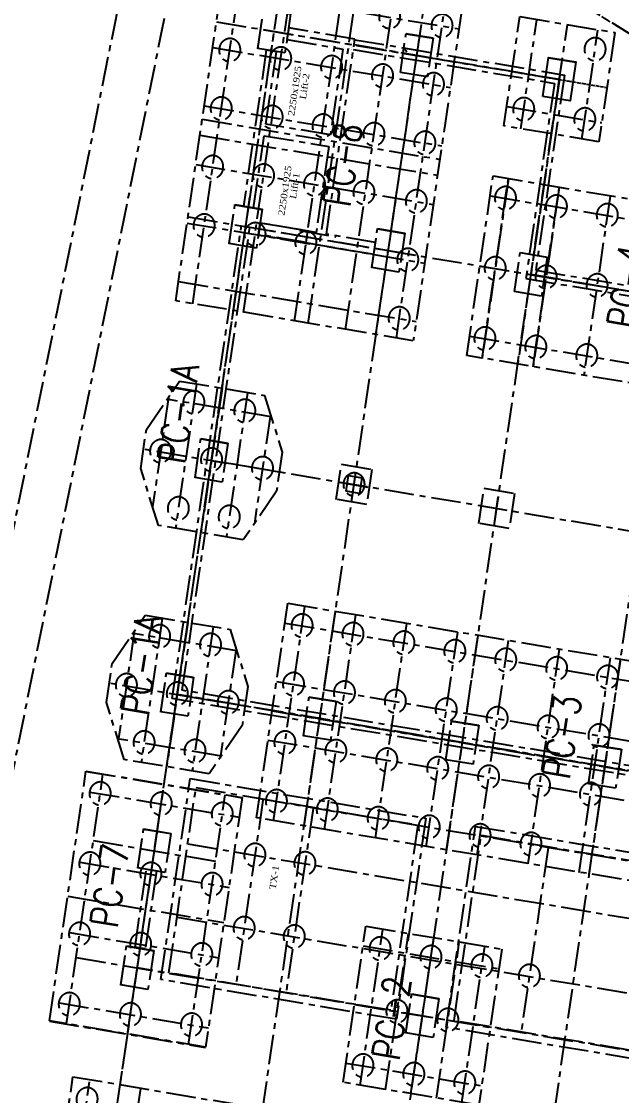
# Model space of a CAD drawing. Header units: millimetres. Extents: x 6239764 to 13047540, y 367704 to 979893.
# Drawn here: x 8120330 to 8135538, y 411889 to 439105 of the extents above; entities that cross this region are included whole.
import ezdxf

# ---------------------------------------------------------------- set-up
doc = ezdxf.new("R2010")
doc.units = ezdxf.units.MM
doc.header["$LTSCALE"] = 300
doc.linetypes.add('CENTER', pattern=[2, 1.25, -0.25, 0.25, -0.25])
doc.linetypes.add('CENTERX2', pattern=[4, 2.5, -0.5, 0.5, -0.5])
doc.styles.get("Standard").update_dxf_attribs({"font": 'txt8.shx', "width": 0.7, "bigfont": 'hztxt_ii.shx'})
doc.styles.add('wx2', font='times.ttf')
pattern_1 = [(45.5138966, (-5472156.67, -6999491.54), (180.3798038, -30.1402464), [19.05, -209.55]), (350.5138966, (-5472156.67, -6999491.54), (-20.191497, 193.228156), [15.24, -167.640584]), (95.9653413, (-5472141.64, -6999494.05), (160.188306, 163.087902), [16.190009, -178.0902446]), (41.6980966, (-5472152.7, -6999440.9), (266.960108, -63.116595), [28.575, -314.325]), (92.149454, (-5472130.45, -6999446.16), (256.02981, 228.098983), [24.285023, -267.135608]), (346.6980477, (-5472152.7, -6999440.9), (256.02981, 228.098983), [22.859967, -251.459732]), (16.5138966, (-5472128.37, -6999455.55), (143.1509877, -113.81076), [19.05, -209.55]), (321.5138966, (-5472128.37, -6999455.55), (76.019373, 178.789688), [15.24, -167.64]), (66.9653416, (-5472116.44, -6999465.03), (219.1703604, 64.978929), [16.190009, -178.0899376]), (33.0138966, (-5472156.67, -6999491.54), (9.69280765, 84.05440826), [0, -165.608, 0, -170.18, 0, -168.275]), (3.0138966, (-5472156.67, -6999491.54), (74.4508035, 94.6472014), [0, -97.028, 0, -161.798, 0, -64.135]), (323.0138966, (-5472213.14, -6999487.11), (134.727104, -16.3167233), [0, -63.5, 0, -198.12, 0, -262.89]), (313.0138966, (-5472238.46, -6999485.13), (149.6641545, 13.7623281), [0, -82.55, 0, -131.572, 0, -186.69])]

msp = doc.modelspace()

# ---------------------------------------------------------------- hatches: boundary and pattern name
at = {"linetype": 'CENTER', "lineweight": -3, "ltscale": 2, "extrusion": (0.488696, -0.037706, 0.871639)}
h = msp.add_hatch(dxfattribs=at)
h.set_pattern_fill('AR-CONC', color=256, angle=-4.4861)
h.set_pattern_definition(pattern_1)
h.paths.add_polyline_path([(1062582, -7021960.1), (1062831.2, -7021979.6), (1062674.8, -7023973.5), (1062425.6, -7023953.9)])
h = msp.add_hatch(dxfattribs=at)
h.set_pattern_fill('AR-CONC', color=256, angle=-4.4861)
h.set_pattern_definition(pattern_1)
h.paths.add_polyline_path([(1058203.8, -7021190.2), (1062291.2, -7021510.9), (1062271.7, -7021760.2), (1060352.6, -7021609.6), (1060182.4, -7023777.9), (1059933.2, -7023758.4), (1060089.6, -7021764.5), (1060103.3, -7021590), (1058184.2, -7021439.5)])
h = msp.add_hatch(dxfattribs=at)
h.set_pattern_fill('AR-CONC', color=256, angle=-4.4861)
h.set_pattern_definition(pattern_1)
h.paths.add_polyline_path([(1061822, -7023655.8), (1062445.1, -7023704.7), (1062425.6, -7023953.9), (1061802.5, -7023905)])
h = msp.add_hatch(dxfattribs=at)
h.set_pattern_fill('AR-CONC', color=256, angle=-4.4861)
h.set_pattern_definition(pattern_1)
h.paths.add_polyline_path([(1059329.7, -7023460.3), (1060825.1, -7023577.6), (1060805.5, -7023826.8), (1059310.1, -7023709.5)])
h = msp.add_hatch(dxfattribs=at)
h.set_pattern_fill('AR-CONC', color=256, scale=10, angle=-4.4861)
h.set_pattern_definition([(45.514, (1069584.1, -7089475.3), (1803.798, -301.402), [190.5, -2095.5]), (350.514, (1069584.1, -7089475.3), (-201.915, 1932.28), [152.4, -1676.406]), (95.9653, (1069734.4, -7089500.4), (1601.883, 1630.88), [161.9, -1780.902]), (41.698, (1069623.8, -7088968.9), (2669.6, -631.166), [285.75, -3143.25]), (92.1495, (1069846.3, -7089021.5), (2560.3, 2280.99), [242.85, -2671.36]), (346.698, (1069623.8, -7088968.9), (2560.3, 2280.99), [228.6, -2514.6]), (16.514, (1069867.1, -7089115.3), (1431.51, -1138.108), [190.5, -2095.5]), (321.514, (1069867.1, -7089115.3), (760.194, 1787.897), [152.4, -1676.4]), (66.9653, (1069986.4, -7089210.2), (2191.704, 649.79), [161.9, -1780.9]), (33.0139, (1069584.1, -7089475.3), (96.928, 840.544), [0, -1656.08, 0, -1701.8, 0, -1682.75]), (3.0139, (1069584.1, -7089475.3), (744.508, 946.472), [0, -970.28, 0, -1617.98, 0, -641.35]), (323.0139, (1069019.4, -7089431), (1347.271, -163.167), [0, -635, 0, -1981.2, 0, -2628.9]), (313.0139, (1068766.2, -7089411.1), (1496.642, 137.623), [0, -825.5, 0, -1315.72, 0, -1866.9])])
h.paths.add_polyline_path([(1058186.2, -7021414.4), (1059534, -7021520.3), (1059482.2, -7022180.6), (1059233, -7022161.1), (1059265.2, -7021750), (1058166.6, -7021663.8)])
h = msp.add_hatch(dxfattribs=at)
h.set_pattern_fill('AR-CONC', color=256, angle=-4.4861)
h.set_pattern_definition(pattern_1)
h.paths.add_polyline_path([(1057711.8, -7023333.3), (1058332.7, -7023382), (1058313.2, -7023631.3), (1057692.2, -7023582.6)])
h = msp.add_hatch(dxfattribs=at)
h.set_pattern_fill('AR-CONC', color=256, angle=-4.4861)
h.set_pattern_definition([(45.5139, (1071711.41, -7089541.77), (180.3798, -30.14025), [19.05, -209.55]), (350.5139, (1071711.41, -7089541.77), (-20.1915, 193.22816), [15.24, -167.6406]), (95.96534, (1071726.45, -7089544.28), (160.1883, 163.0879), [16.19, -178.09024]), (41.6981, (1071715.39, -7089491.13), (266.9601, -63.1166), [28.575, -314.325]), (92.14945, (1071737.63, -7089496.39), (256.0298, 228.099), [24.285, -267.1356]), (346.69805, (1071715.4, -7089491.13), (256.0298, 228.099), [22.86, -251.4597]), (16.5139, (1071739.72, -7089505.77), (143.151, -113.81076), [19.05, -209.55]), (321.5139, (1071739.72, -7089505.77), (76.01937, 178.7897), [15.24, -167.64]), (66.96534, (1071751.65, -7089515.26), (219.17036, 64.97893), [16.19, -178.08994]), (33.0139, (1071711.415, -7089541.77), (9.69281, 84.05441), [0, -165.608, 0, -170.18, 0, -168.275]), (3.0139, (1071711.41, -7089541.77), (74.4508, 94.6472), [0, -97.028, 0, -161.798, 0, -64.135]), (323.0139, (1071654.946, -7089537.34), (134.727104, -16.31672), [0, -63.5, 0, -198.12, 0, -262.89]), (313.0139, (1071629.62, -7089535.35), (149.66415, 13.76233), [0, -82.55, 0, -131.572, 0, -186.69])])
h.paths.add_polyline_path([(1057847.6, -7021588.6), (1057596.3, -7021568.9), (1057316.9, -7025158), (1057566, -7025177.6)])

# ---------------------------------------------------------------- linework, layer by layer
at = {"linetype": 'CENTER', "lineweight": -3, "ltscale": 2}
for p, q in [((8117893.7, 409038.9), (8128839.2, 463509.6)), ((8116709.4, 409236.4), (8122626.9, 438685.3))]:
    msp.add_line(p, q, dxfattribs=at)
msp.add_line((8122626.9, 438685.3), (8127615.2, 463509.6))
at = {"linetype": 'CENTER', "lineweight": -3, "ltscale": 2, "extrusion": (-0.035423, 0.009735, 0.999325)}
for p, q in [((8146144.8, 432369.8, 11954.9), (8115801.7, 451111.2, 10696.8)), ((8150310.4, 429797, 12127.6), (8131620.3, 441340.9, 11352.7))]:
    msp.add_line(p, q, dxfattribs=at)
at = {"linetype": 'CENTER', "lineweight": -3, "ltscale": 2, "extrusion": (0.488696, -0.037706, 0.871639)}
for p, q in [((8124669.2, 431947.7, 24302.4), (8125898.8, 440352, 23976.5)), ((8125700.7, 431774, 23716.5), (8126930.4, 440178.3, 23390.6)), ((8125959.7, 431730.4, 23569.4), (8127189.4, 440134.7, 23243.5)), ((8125396.3, 439930, 24240), (8131418.9, 438916.2, 20819.4)), ((8127250.3, 431513.2, 22836.4), (8128480, 439917.5, 22510.5)), ((8127593.6, 431455.4, 22641.4), (8128823.3, 439859.7, 22315.6)), ((8128540.8, 431295.9, 22103.4), (8129770.5, 439700.2, 21777.6)), ((8129314.3, 431165.7, 21664.1), (8130544, 439570, 21338.3)), ((8126319.8, 438415, 23656.7), (8126464.5, 439403.7, 23618.3)), ((8129831.4, 431078.7, 21370.5), (8131061.1, 439482.9, 21044.6)), ((8125274.5, 439097.5, 24272.3), (8131297.1, 438083.6, 20851.7)), ((8125274.5, 439097.5, 24272.3), (8131297.1, 438083.6, 20851.7)), ((8132986.6, 436380.9, 19830.9), (8133391.6, 439149.4, 19723.5)), ((8133760.9, 436250.6, 19391.1), (8134166, 439019, 19283.7)), ((8126012.9, 433907.7, 23633.7), (8126729, 438802, 23444)), ((8126478.2, 438894.9, 23588.6), (8130608, 438199.7, 21243.1)), ((8127102.1, 438941.8, 23240.8), (8127058.7, 438645.2, 23252.3)), ((8128779.9, 438659.4, 22288), (8127102.1, 438941.8, 23240.8)), ((8130078, 438795.4, 21566), (8130766.3, 438679.5, 21175.1)), ((8134535.2, 436120.2, 18951.3), (8134940.3, 438888.7, 18843.9)), ((8126089.4, 409124.8, 22518.8), (8130415, 438688, 21372.5)), ((8127058.7, 438645.2, 23252.3), (8128478.4, 438406.2, 22446.1)), ((8128056.5, 433715.7, 22479.7), (8128779.9, 438659.4, 22288)), ((8125179.3, 438446.9, 24297.5), (8131201.9, 437433.1, 20876.9)), ((8126534.9, 438378.8, 23534.5), (8125956.2, 434423.8, 23687.9)), ((8126525.4, 436506.2, 23458.8), (8126793, 438335.3, 23387.9)), ((8126793, 438335.3, 23387.9), (8126534.9, 438378.8, 23534.5)), ((8128478.4, 438406.2, 22446.1), (8128160.1, 436231, 22530.4)), ((8130034.8, 438422.8, 21574.1), (8130099, 438336, 21534.4)), ((8130608, 438199.7, 21243.1), (8134221.6, 437591.4, 19190.8)), ((8129703, 408516.5, 20466.5), (8134028.5, 438079.7, 19320.2)), ((8124962.3, 436963.8, 24355), (8130984.9, 435950, 20934.5)), ((8132628.7, 436947.7, 20056), (8135037.8, 436542.2, 18687.8)), ((8124912.8, 436625.6, 24368.1), (8130935.5, 435611.8, 20947.6)), ((8128160.1, 436231, 22530.4), (8126525.4, 436506.2, 23458.8)), ((8124853.8, 436222.2, 24383.7), (8130876.4, 435208.4, 20963.2)), ((8126214.3, 434380.4, 23541.3), (8126482, 436209.5, 23470.3)), ((8126482, 436209.5, 23470.3), (8128116.7, 435934.3, 22541.9)), ((8128116.7, 435934.3, 22541.9), (8127798.4, 433759.1, 22626.3)), ((8124745.3, 435480.7, 24412.5), (8130767.9, 434466.8, 20992)), ((8132004, 430569.1, 20130.4), (8132669.4, 435117.3, 19954)), ((8132669.4, 435117.3, 19954), (8132004, 430569.1, 20130.4)), ((8133572.8, 434965.2, 19440.9), (8132907.4, 430417, 19617.3)), ((8132209.9, 434688.1, 20193.1), (8142061.2, 433029.7, 14598)), ((8133294.5, 430351.8, 19397.4), (8133960, 434900, 19221)), ((8133960, 434900, 19221), (8133294.5, 430351.8, 19397.4)), ((8135250.6, 434682.8, 18488.1), (8134585.1, 430134.6, 18664.4)), ((8125596.5, 433471.3, 23848.4), (8125741.1, 434460, 23810)), ((8125741.1, 434460, 23810), (8126429.4, 434344.2, 23419.1)), ((8125956.2, 434423.8, 23687.9), (8126214.3, 434380.4, 23541.3)), ((8122251.6, 408200.6, 24630.5), (8126069.6, 434294.4, 23618.7)), ((8124551.2, 434153.8, 24463.9), (8130573.8, 433140, 21043.4)), ((8122251.6, 408200.6, 24630.5), (8126012.9, 433907.7, 23633.7)), ((8122540.9, 410178, 24553.8), (8126012.9, 433907.7, 23633.7)), ((8124528.3, 433997.6, 24470), (8130550.9, 432983.7, 21049.5)), ((8126012.9, 433907.7, 23633.7), (8147694.4, 430257.9, 11319.8)), ((8126378.8, 433998.1, 23432.5), (8126335.4, 433701.5, 23444)), ((8127798.4, 433759.1, 22626.3), (8126378.8, 433998.1, 23432.5)), ((8129210, 432863, 21796), (8129354.7, 433851.7, 21757.7)), ((8129354.7, 433851.7, 21757.7), (8130043, 433735.9, 21366.8)), ((8126335.4, 433701.5, 23444), (8129260.7, 433209, 21782.6)), ((8127375.3, 433806, 22865.5), (8128300.2, 433650.3, 22340.2)), ((8129304.1, 433505.7, 21771.1), (8128056.5, 433715.7, 22479.7)), ((8129260.7, 433209, 21782.6), (8129304.1, 433505.7, 21771.1)), ((8131949.5, 432908.4, 20262.1), (8141800.8, 431250, 14667.1)), ((8124311.3, 432514.5, 24527.5), (8130333.9, 431500.6, 21107)), ((8133316.5, 407908.2, 18414.1), (8136853.7, 432082.8, 17476.8)), ((8131689.1, 431128.6, 20331.1), (8141540.4, 429470.3, 14736.1)), ((8124767.3, 429913.1, 24159.3), (8124232, 426254.8, 24301.2)), ((8125412.6, 429804.5, 23792.8), (8124877.3, 426146.1, 23934.7)), ((8124056.9, 429576.8, 24543.1), (8123651.8, 426808.3, 24650.4)), ((8126654.7, 429088.8, 23065.5), (8124025.8, 429531.4, 24558.5)), ((8126057.8, 429695.8, 23426.3), (8125522.6, 426037.5, 23568.2)), ((8126638, 429142.3, 23077.1), (8126233, 426373.8, 23184.5)), ((8124728.4, 427538.9, 24078.4), (8124873.1, 428527.6, 24040)), ((8124873.1, 428527.6, 24040), (8125561.4, 428411.7, 23649.1)), ((8126865.7, 427685.6, 22886.5), (8123424.2, 428265, 24841.1)), ((8146843.6, 424322.6, 11540.1), (8125144.9, 427975.3, 23863.8)), ((8128693.4, 426922.1, 21828.7), (8128823.6, 427811.9, 21794.2)), ((8128371.3, 427432.2, 22031.3), (8129145.7, 427301.8, 21591.6)), ((8132307, 426313.8, 19776.4), (8132437.2, 427203.6, 19741.9)), ((8126718.3, 418845.9, 22586.7), (8127514, 424284, 22375.8)), ((8127492.7, 418715.5, 22146.9), (8128288.3, 424153.6, 21936)), ((8128008.9, 418628.6, 21853.7), (8128804.6, 424066.7, 21642.9)), ((8123899.3, 423980.7, 24389.3), (8123364, 420322.3, 24531.2)), ((8124544.6, 423872, 24022.9), (8124009.3, 420213.7, 24164.7)), ((8125189.8, 423763.4, 23656.4), (8124654.6, 420105.1, 23798.2)), ((8127011.5, 423862, 22639.3), (8143358.6, 421110.2, 13355)), ((8129299.5, 418411.4, 21120.7), (8130095.1, 423849.5, 20909.9)), ((8123188.9, 423644.4, 24773.1), (8122783.8, 420875.9, 24880.4)), ((8125786.7, 423156.4, 23295.5), (8123157.8, 423598.9, 24788.6)), ((8130590, 418194.1, 20387.8), (8131385.7, 423632.2, 20176.9)), ((8131106.2, 418107.2, 20094.6), (8131901.9, 423545.3, 19883.7)), ((8131880.6, 417976.9, 19654.8), (8132676.3, 423414.9, 19443.9)), ((8125770, 423209.9, 23307.1), (8125364.9, 420441.4, 23414.5)), ((8133171.1, 417759.6, 18921.8), (8133966.8, 423197.7, 18711)), ((8134461.7, 417542.4, 18188.9), (8135257.4, 422980.4, 17978)), ((8134719.8, 417498.9, 18042.3), (8135515.5, 422937, 17831.4)), ((8123860.4, 421606.4, 24308.4), (8124005.1, 422595.2, 24270.1)), ((8124005.1, 422595.2, 24270.1), (8124693.4, 422479.3, 23879.2)), ((8125997.7, 421753.2, 23116.5), (8122556.2, 422332.5, 25071.1)), ((8126794.5, 422378.9, 22696.8), (8143141.6, 419627, 13412.5)), ((8145975.6, 418390.2, 11770.1), (8124276.9, 422042.9, 24093.8)), ((8127474, 420998.1, 22256.1), (8127618.7, 421986.9, 22217.8)), ((8127618.7, 421986.9, 22217.8), (8128307, 421871, 21826.8)), ((8126686, 421637.3, 22725.6), (8143033.1, 418885.5, 13441.3)), ((8131087.6, 420389.8, 20203.8), (8131232.3, 421378.6, 20165.4)), ((8131232.3, 421378.6, 20165.4), (8131920.6, 421262.7, 19774.5)), ((8125396.1, 420486.8, 23399), (8122767.2, 420929.4, 24892.1)), ((8126577.5, 420895.8, 22754.3), (8142924.6, 418143.9, 13470)), ((8134701.2, 419781.5, 18151.5), (8134845.8, 420770.3, 18113.1)), ((8134845.8, 420770.3, 18113.1), (8135534.1, 420654.4, 17722.2)), ((8121469.6, 413701.6, 25306.9), (8122395.5, 420029.5, 25061.5)), ((8121965.3, 420101.9, 25305.9), (8125923, 419435.7, 23058.1)), ((8122065.1, 419578.6, 25227.3), (8125850.7, 418941.3, 23077.2)), ((8123018.3, 413440.9, 24427.3), (8123915.2, 419571, 24189.6)), ((8124567, 413180.2, 23547.8), (8125492.9, 419508.1, 23302.4)), ((8126360.5, 419412.7, 22811.8), (8142707.6, 416660.8, 13527.5)), ((8126450.2, 419374.9, 22759.9), (8125766.2, 414700.5, 22941.2)), ((8127719.2, 419161.3, 22039.2), (8127035.3, 414486.9, 22220.4)), ((8123281.8, 417651.5, 24461.8), (8123426.4, 418640.2, 24423.4)), ((8123426.4, 418640.2, 24423.4), (8124114.7, 418524.4, 24032.5)), ((8122149.6, 418348.6, 25126.7), (8125246.9, 417827.2, 23367.6)), ((8124543.7, 418262.7, 23780.7), (8144624.9, 414882.3, 12375.7)), ((8133678.4, 418165.9, 18655), (8132994.5, 413491.5, 18836.2)), ((8121804.7, 417798.8, 25296.3), (8125590.3, 417161.6, 23146.3)), ((8121502.4, 416937.9, 25428.5), (8125460.1, 416271.7, 23180.8)), ((8124272.3, 416407.8, 23852.6), (8144353.5, 413027.4, 12447.6)), ((8121544.3, 416019.1, 25365.3), (8125329.9, 415381.8, 23215.3)), ((8128911.5, 412144.9, 21067.2), (8129490.2, 416099.8, 20913.8)), ((8129556.8, 412036.3, 20700.7), (8130135.5, 415991.2, 20547.3)), ((8130202.1, 411927.6, 20334.2), (8130780.7, 415882.6, 20180.8)), ((8122847.8, 414685.3, 24576.8), (8122992.4, 415674, 24538.4)), ((8122992.4, 415674, 24538.4), (8123680.7, 415558.2, 24147.5)), ((8128987.7, 415677.9, 21177.3), (8132429.2, 415098.5, 19222.7)), ((8130847.3, 411819, 19967.7), (8131426, 415774, 19814.4)), ((8131492.6, 411710.4, 19601.2), (8132071.3, 415665.3, 19447.9)), ((8121715.6, 415382.4, 25241.7), (8124812.9, 414861, 23482.6)), ((8144962.9, 411469, 12038.5), (8123264.2, 415121.7, 24362.2)), ((8121283.9, 414239.4, 25434.3), (8125069.5, 413602.1, 23284.3)), ((8130074.9, 413468.7, 20472.1), (8130219.6, 414457.4, 20433.8)), ((8130219.6, 414457.4, 20433.8), (8130907.9, 414341.5, 20042.9)), ((8128770.7, 414194.8, 21234.8), (8132212.2, 413615.4, 19280.2)), ((8121039.4, 413774, 25551.2), (8124997.2, 413107.7, 23303.4)), ((8128553.6, 412711.7, 21292.3), (8131995.2, 412132.3, 19337.7)), ((8121485.8, 408329.5, 25065.4), (8122057.3, 412235, 24914)), ((8122258.8, 408250, 24628.6), (8122823, 412106.1, 24479.1)), ((8122776.4, 408112.2, 24332.4), (8123355.1, 412067.2, 24179.1))]:
    msp.add_line(p, q, dxfattribs=at)
at = {"color": 141, "ltscale": 0.1, "extrusion": (0.488696, -0.037706, 0.871639)}
msp.add_line((8133691.6, 438187.1, 19513.7), (8134379.9, 438071.2, 19122.8), dxfattribs=at)
at = {"color": 8, "linetype": 'CENTERX2', "ltscale": 0.1, "extrusion": (0.488696, -0.037706, 0.871639)}
msp.add_line((8132758.9, 437837.6, 20021.5), (8135168, 437432, 18653.3), dxfattribs=at)
at = {"linetype": 'CENTER', "lineweight": -3, "ltscale": 2, "extrusion": (0.488696, -0.037706, 0.871639), "elevation": 3975390.2}
for points in [[(1055726.9, -7019417.1), (1064200.8, -7020081.9), (1063653.3, -7027060.5), (1055179.4, -7026395.6)], [(1062262.9, -7021232.9), (1063259.8, -7021311.1), (1063197.2, -7022108.6), (1062200.3, -7022030.4)], [(1062262.9, -7021232.9), (1063259.8, -7021311.1), (1063197.2, -7022108.6), (1062200.3, -7022030.4)], [(1060786.8, -7028539.8), (1063578.3, -7028758.8), (1063359.2, -7031550.2), (1060567.8, -7031331.2)], [(1061934.4, -7025420), (1062931.3, -7025498.2), (1062868.7, -7026295.8), (1061871.8, -7026217.6)], [(1061934.4, -7025420), (1062931.3, -7025498.2), (1062868.7, -7026295.8), (1061871.8, -7026217.6)], [(1054912.7, -7027978.6), (1059498.6, -7028338.4), (1058603.1, -7039753.3), (1054017.1, -7039393.5)], [(1057278.2, -7020841.8), (1058275.1, -7020920), (1058212.6, -7021717.5), (1057215.6, -7021639.3)], [(1057278.2, -7020841.8), (1058275.1, -7020920), (1058212.6, -7021717.5), (1057215.6, -7021639.3)], [(1057564.6, -7021666.7), (1057863.6, -7021690.2), (1057754.1, -7023085.9), (1057455.1, -7023062.4)], [(1056949.7, -7025028.9), (1057946.6, -7025107.1), (1057884.1, -7025904.7), (1056887.1, -7025826.5)], [(1056949.7, -7025028.9), (1057946.6, -7025107.1), (1057884.1, -7025904.7), (1056887.1, -7025826.5)], [(1056621.2, -7029216), (1057618.1, -7029294.3), (1057555.5, -7030091.8), (1056558.6, -7030013.6)], [(1051296.6, -7020372.5), (1052293.5, -7020450.7), (1052230.9, -7021248.2), (1051234, -7021170)], [(1051021.8, -7024513.7), (1051919.1, -7024584.1), (1051848.7, -7025481.3), (1050951.4, -7025410.9)], [(1051251.5, -7024782.5), (1051650.3, -7024813.8), (1051619, -7025212.5), (1051220.2, -7025181.2)], [(1050693.3, -7028700.8), (1051590.6, -7028771.2), (1051520.2, -7029668.4), (1050622.9, -7029598.1)], [(1042821.6, -7022917.4), (1048304.7, -7023347.6), (1046818.6, -7042289.4), (1041335.4, -7041859.2)], [(1045315, -7019903.2), (1046311.9, -7019981.4), (1046249.3, -7020778.9), (1045252.4, -7020700.7)], [(1044986.5, -7024090.3), (1045983.4, -7024168.5), (1045920.8, -7024966.1), (1044923.9, -7024887.9)], [(1044986.5, -7024090.3), (1045983.4, -7024168.5), (1045920.8, -7024966.1), (1044923.9, -7024887.9)], [(1044657.9, -7028277.4), (1045654.9, -7028355.7), (1045592.3, -7029153.2), (1044595.4, -7029075)], [(1044657.9, -7028277.4), (1045654.9, -7028355.7), (1045592.3, -7029153.2), (1044595.4, -7029075)], [(1044329.4, -7032464.6), (1045326.4, -7032542.8), (1045263.8, -7033340.3), (1044266.9, -7033262.1)], [(1044329.4, -7032464.6), (1045326.4, -7032542.8), (1045263.8, -7033340.3), (1044266.9, -7033262.1)], [(1037288.7, -7017367.6), (1043669.1, -7017868.2), (1043309.3, -7022454.1), (1036928.9, -7021953.5)], [(1038004.3, -7027424.4), (1038547.1, -7020505.7), (1043681.3, -7020908.5), (1043138.5, -7027827.2)], [(1038219.3, -7027240.7), (1038730.9, -7020720.7), (1043466.3, -7021092.2), (1042954.8, -7027612.2)], [(1041327.2, -7019590.3), (1042324.2, -7019668.5), (1042261.6, -7020466.1), (1041264.7, -7020387.9)], [(1041327.2, -7019590.3), (1042324.2, -7019668.5), (1042261.6, -7020466.1), (1041264.7, -7020387.9)], [(1037354.9, -7035799.3), (1037897.7, -7028880.5), (1043031.9, -7029283.3), (1042489.1, -7036202.1)], [(1037569.9, -7035615.5), (1038081.5, -7029095.6), (1042816.9, -7029467.1), (1042305.4, -7035987)], [(1039313.8, -7019683.1), (1041307.7, -7019839.5), (1041284.2, -7020138.6), (1039290.3, -7019982.2)], [(1036309.1, -7026017.5), (1040296.9, -7026330.4), (1039984, -7030318.1), (1035996.3, -7030005.2)], [(1038336.4, -7019355.7), (1039333.4, -7019433.9), (1039270.8, -7020231.4), (1038273.8, -7020153.2)], [(1038336.4, -7019355.7), (1039333.4, -7019433.9), (1039270.8, -7020231.4), (1038273.8, -7020153.2)], [(1037679.4, -7027729.9), (1038676.3, -7027808.1), (1038613.8, -7028605.7), (1037616.8, -7028527.5)], [(1037679.4, -7027729.9), (1038676.3, -7027808.1), (1038613.8, -7028605.7), (1037616.8, -7028527.5)], [(1031933.8, -7017860.3), (1035921.5, -7018173.1), (1035374, -7025151.7), (1031386.2, -7024838.8)]]:
    msp.add_lwpolyline(points, close=True, dxfattribs=at)
at = {"linetype": 'CENTER', "lineweight": -3, "ltscale": 2, "extrusion": (0.488696, -0.037706, 0.871639), "const_width": 1, "elevation": 3975390.2}
for points in [[(1062582, -7021960.1), (1062831.2, -7021979.6), (1062674.8, -7023973.5), (1062425.6, -7023953.9)], [(1061822, -7023655.8), (1062445.1, -7023704.7), (1062425.6, -7023953.9), (1061802.5, -7023905)], [(1059329.7, -7023460.3), (1060825.1, -7023577.6), (1060805.5, -7023826.8), (1059310.1, -7023709.5)], [(1057711.8, -7023333.3), (1058332.7, -7023382), (1058313.2, -7023631.3), (1057692.2, -7023582.6)]]:
    msp.add_lwpolyline(points, close=True, dxfattribs=at)
at = {"linetype": 'CENTER', "lineweight": -3, "ltscale": 2, "extrusion": (0.488696, -0.037706, 0.871639), "elevation": 3975390.2}
for points in [[(1062670.9, -7024023.3), (1062187.9, -7030179.4), (1057203.2, -7029788.3), (1056219.2, -7042329.6), (1044005.2, -7041391.8), (1045667.3, -7020206.7), (1057755.2, -7021155)], [(1062546.3, -7024013.6), (1062073, -7030045), (1057088.4, -7029653.9), (1056104.4, -7042195.4), (1044139.6, -7041276.7), (1045782.2, -7020341.1), (1057745.4, -7021279.7)], [(1062421.6, -7024003.8), (1061958.2, -7029910.6), (1056973.5, -7029519.5), (1055989.5, -7042061.2), (1044274, -7041161.7), (1045897, -7020475.5), (1057735.6, -7021404.3)], [(1051421.7, -7018777.4), (1052418.7, -7018855.6), (1053705.9, -7019708.9), (1053510.3, -7022201.2), (1052105.8, -7022843.3), (1051108.9, -7022765.1), (1049821.7, -7021911.8), (1050017.2, -7019419.5), (1051421.7, -7018777.4)], [(1045440.1, -7018308.1), (1046437.1, -7018386.3), (1047724.3, -7019239.6), (1047528.7, -7021731.9), (1046124.2, -7022374), (1045127.2, -7022295.8), (1043840, -7021442.5), (1044035.6, -7018950.2), (1045440.1, -7018308.1)]]:
    msp.add_lwpolyline(points, dxfattribs=at)
at = {"linetype": 'CENTER', "lineweight": -3, "ltscale": 2, "extrusion": (0.488696, -0.037706, 0.871639), "const_width": 1, "elevation": 3975390.2}
for points in [[(1058203.8, -7021190.2), (1062291.2, -7021510.9), (1062271.7, -7021760.2), (1060352.6, -7021609.6), (1060182.4, -7023777.9), (1059933.2, -7023758.4), (1060089.6, -7021764.5), (1060103.3, -7021590), (1058184.2, -7021439.5), (1058203.8, -7021190.2)], [(1057847.6, -7021588.6), (1057596.3, -7021568.9), (1057316.9, -7025158), (1057566, -7025177.6), (1057847.6, -7021588.6)]]:
    msp.add_lwpolyline(points, dxfattribs=at)
at = {"linetype": 'Continuous', "ltscale": 0.1, "extrusion": (0.488696, -0.037706, 0.871639), "elevation": 3975390.2}
msp.add_lwpolyline([(1061605.9, -7029607.1), (1062602.8, -7029685.4), (1062540.2, -7030482.9), (1061543.3, -7030404.7)], close=True, dxfattribs=at)
at = {"ltscale": 0.1, "extrusion": (0.488696, -0.037706, 0.871639), "elevation": 3975390.2}
msp.add_lwpolyline([(1061605.9, -7029607.1), (1062602.8, -7029685.4), (1062540.2, -7030482.9), (1061543.3, -7030404.7)], close=True, dxfattribs=at)
at = {"linetype": 'CENTER', "lineweight": -3, "ltscale": 2, "extrusion": (0.488696, -0.037706, 0.871639)}
for centre in [(1063314.6, -7024985.8, 3975390.2), (1063194, -7026522.9, 3975390.2), (1062167.9, -7020424, 3975390.2), (1062050.5, -7021919.4, 3975390.2), (1062899.9, -7031012.7, 3975390.2), (1061933.2, -7023414.8, 3975390.2), (1061815.9, -7024910.2, 3975390.2), (1061698.6, -7026405.6, 3975390.2), (1060672.5, -7020306.6, 3975390.2), (1061246.2, -7029077.4, 3975390.2), (1060555.1, -7021802, 3975390.2), (1061105.4, -7030871.9, 3975390.2), (1060437.9, -7023296.4, 3975390.2), (1060320.5, -7024792.8, 3975390.2), (1060203.2, -7026288.3, 3975390.2), (1059177.1, -7020189.3, 3975390.2), (1059059.7, -7021684.7, 3975390.2), (1058942.4, -7023180.1, 3975390.2), (1058828.4, -7024633.8, 3975390.2), (1058965, -7028747.9, 3975390.2), (1058707.8, -7026170.9, 3975390.2), (1058847.6, -7030243.3, 3975390.2), (1058730.3, -7031738.7, 3975390.2), (1057681.7, -7020072, 3975390.2), (1057564.3, -7021567.4, 3975390.2), (1057447.1, -7023061.8, 3975390.2), (1057212.3, -7026053.6, 3975390.2), (1057170.5, -7028607.1, 3975390.2), (1057053.2, -7030102.6, 3975390.2), (1056935.8, -7031598, 3975390.2), (1055716.9, -7025936.3, 3975390.2), (1055376, -7028466.4, 3975390.2), (1055258.7, -7029961.8, 3975390.2), (1055141.4, -7031457.2, 3975390.2), (1053198.2, -7020170.6, 3975390.2), (1053080.9, -7021666, 3975390.2), (1051901, -7019316.5, 3975390.2), (1051783.7, -7020811.9, 3975390.2), (1051666.4, -7022307.3, 3975390.2), (1051435.3, -7024997.5, 3975390.2), (1050486.5, -7019957.8, 3975390.2), (1050369.2, -7021453.3, 3975390.2), (1047767.1, -7023806.9, 3975390.2), (1047216.6, -7019701.3, 3975390.2), (1047649.8, -7025302.3, 3975390.2), (1047099.3, -7021196.7, 3975390.2), (1047532.5, -7026797.7, 3975390.2), (1047415.2, -7028293.2, 3975390.2), (1047297.8, -7029788.6, 3975390.2), (1047180.5, -7031284, 3975390.2), (1047063.2, -7032779.4, 3975390.2), (1045919.4, -7018847.2, 3975390.2), (1046271.7, -7023689.6, 3975390.2), (1046154.4, -7025185, 3975390.2), (1045802.1, -7020342.6, 3975390.2), (1045684.8, -7021838, 3975390.2), (1046037.1, -7026680.4, 3975390.2), (1045919.8, -7028175.8, 3975390.2), (1045802.4, -7029671.2, 3975390.2), (1045685.1, -7031166.6, 3975390.2), (1045567.8, -7032662, 3975390.2), (1044504.9, -7019488.5, 3975390.2), (1044776.3, -7023572.3, 3975390.2), (1044387.6, -7020983.9, 3975390.2), (1044659, -7025067.7, 3975390.2), (1044541.7, -7026563.1, 3975390.2), (1044424.4, -7028058.5, 3975390.2), (1044307, -7029553.9, 3975390.2), (1044189.7, -7031049.3, 3975390.2), (1043131.5, -7018327.6, 3975390.2), (1044072.4, -7032544.7, 3975390.2), (1042990.7, -7020122, 3975390.2), (1043280.9, -7023455, 3975390.2), (1043163.6, -7024950.4, 3975390.2), (1042849.9, -7021916.5, 3975390.2), (1043046.3, -7026445.8, 3975390.2), (1042928.9, -7027941.2, 3975390.2), (1042811.6, -7029436.6, 3975390.2), (1042694.3, -7030932, 3975390.2), (1041337, -7018186.8, 3975390.2), (1041879, -7022951.8, 3975390.2), (1041763.6, -7024422.2, 3975390.2), (1041196.2, -7019981.3, 3975390.2), (1041055.5, -7021775.7, 3975390.2), (1040008.7, -7022805, 3975390.2), (1039542.5, -7018046, 3975390.2), (1039893.4, -7024275.5, 3975390.2), (1039401.8, -7019840.5, 3975390.2), (1039759.3, -7026789.7, 3975390.2), (1039261, -7021635, 3975390.2), (1039642, -7028285.1, 3975390.2), (1039524.6, -7029780.5, 3975390.2), (1039359.3, -7031179.9, 3975390.2), (1037748.1, -7017905.2, 3975390.2), (1037607.3, -7019699.7, 3975390.2), (1038205.2, -7027420.1, 3975390.2), (1037466.5, -7021494.2, 3975390.2), (1038087.9, -7028915.5, 3975390.2), (1036768.5, -7026555.1, 3975390.2), (1036651.2, -7028050.5, 3975390.2), (1036533.8, -7029545.9, 3975390.2), (1035383.9, -7018632.5, 3975390.2)]:
    msp.add_circle(centre, 300, dxfattribs=at)

# ---------------------------------------------------------------- texts
at = {"linetype": 'CENTER', "lineweight": -3, "ltscale": 2, "extrusion": (0.488696, -0.037706, 0.871639), "width": 0.7}
for s, p in [('PC-8', (1058410.8, -7024265.5, 3975390.2)), ('PC-4', (1055891.9, -7032774.2, 3975390.2)), ('PC-1A', (1051593.2, -7020044.7, 3975390.2)), ('PC-1A', (1045166.9, -7019540.5, 3975390.2)), ('PC-3', (1044381.8, -7031908.5, 3975390.2)), ('PC-7', (1039739.3, -7019130.1, 3975390.2)), ('PC-2', (1036941.4, -7027597.3, 3975390.2))]:
    msp.add_text(s, height=800, rotation=355.5139, dxfattribs=at).set_placement(p)
at = {"linetype": 'CENTER', "lineweight": -3, "ltscale": 2, "extrusion": (0.488696, -0.037706, 0.871639), "char_height": 187.5, "width": 558.117, "attachment_point": 3, "text_direction": (0.144668, 0.988737, -0.038338), "style": 'wx2'}
for s, insert in [('2250x1925', (8127265.8, 437988.9, 23107.8)), ('Lift-2', (8127471.5, 437803.2, 22984.5)), ('2250x1925', (8127015.3, 435465.4, 23139.1)), ('Lift-1', (8127221, 435279.7, 23015.8)), ('TX-1', (8126698.6, 417733.4, 22549.6))]:
    msp.add_mtext(s, dxfattribs=dict(at, insert=insert))

doc.saveas('drawing.dxf')
